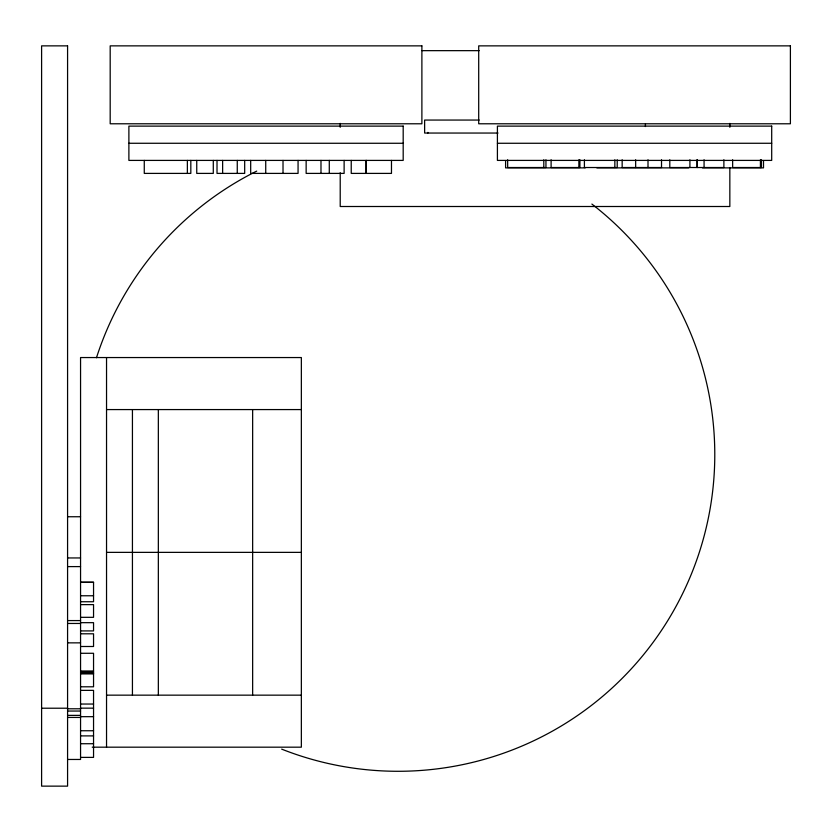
<?xml version="1.0" encoding="UTF-8"?>
<svg xmlns="http://www.w3.org/2000/svg" width="832" height="832" viewBox="0 0 832 832"><rect width="100%" height="100%" fill="white"/><g stroke="black" fill="none" stroke-linecap="round" stroke-linejoin="round"><path stroke-width="1.25" d="M422.042 50.658L479.18 50.658M479.18 120.058L424.632 120.058L424.632 133.047L498.014 133.047M128.887 143.27L403.187 143.27M497.411 143.27L771.701 143.27M585.229 167.877L505.596 167.877L505.596 160.638M596.846 167.877L688.698 167.877M702.426 167.877L763.506 167.877L763.506 160.638M106.538 409.573L301.35 409.573M67.579 516.745L80.558 516.745M106.538 552.365L301.35 552.365M67.579 557.95L80.558 557.95M67.579 566.602L80.558 566.602M80.558 582.171L93.548 582.171L93.548 601.744L80.558 601.744M80.558 582.379L93.548 582.379M80.558 595.764L93.548 595.764M80.558 604.625L93.548 604.625L93.548 617.323L80.558 617.323M67.579 620.578L80.558 620.578M80.558 622.669L93.548 622.669L93.548 630.916L80.558 630.916M67.579 623.459L80.558 623.459M80.558 633.797L93.548 633.797L93.548 646.495L80.558 646.495M67.579 642.855L80.558 642.855M80.558 653.286L93.548 653.286L93.548 686.795L80.558 686.795M80.558 670.998L93.548 670.998M80.558 672.235L93.548 672.235M80.558 673.4L93.548 673.4M80.558 673.878L93.548 673.878M80.558 690.373L93.548 690.373L93.548 757.39L80.558 757.39M106.538 695.157L301.35 695.157M80.558 704.038L93.548 704.038M41.6 708.219L67.579 708.219M80.558 708.157L93.548 708.157M67.579 708.781L80.558 708.781M67.579 711.048L80.558 711.048M67.579 715.374L80.558 715.374M80.558 716.674L93.548 716.674M67.579 717.434L80.558 717.434M80.558 730.746L93.548 730.746M80.558 735.894L93.548 735.894M80.558 743.725L93.548 743.725M92.248 747.178L301.35 747.178L301.35 357.552L80.558 357.552L80.558 759.46L67.579 759.46M761.436 159.796L761.436 167.523L732.649 167.523L732.649 159.796M760.417 159.796L760.417 167.523M729.841 123.386L729.841 127.286M729.841 167.544L729.841 206.502L340.215 206.502L340.215 172.734M723.882 159.796L723.882 167.523L669.802 167.523L669.802 159.796M704.07 159.796L704.07 167.523M697.258 159.796L697.258 167.523M697.07 159.796L697.07 167.523M689.915 159.796L689.915 167.523M661.523 159.796L661.523 167.523L622.159 167.523L622.159 159.796M648.003 159.796L648.003 167.523M645.424 123.958L645.424 126.547M635.658 159.796L635.658 167.523M617.219 159.796L617.219 167.523L584.407 167.523L584.407 159.796M614.848 159.796L614.848 167.523M579.904 159.796L579.904 167.523L551.106 167.523L551.106 159.796M578.874 159.796L578.874 167.523M545.948 159.796L545.948 167.523L507.666 167.523L507.666 159.796M543.795 159.796L543.795 167.523M427.887 132.392L427.887 133.047M391.477 160.41L391.477 173.399L351.229 173.399L351.229 160.41M366.215 160.41L366.215 173.399M366.08 160.41L366.08 173.399M344.126 160.41L344.126 173.399L306.145 173.399L306.145 160.41M340.215 123.386L340.215 127.286M329.285 160.41L329.285 173.399M320.986 160.41L320.986 173.399M298.064 160.41L298.064 173.399L250.682 173.399L250.682 160.41M283.015 160.41L283.015 173.399M265.73 160.41L265.73 173.399M252.647 409.573L252.647 695.157M244.681 160.41L244.681 173.399L217.017 173.399L217.017 160.41M237.266 160.41L237.266 173.399M222.633 160.41L222.633 173.399M213.294 160.41L213.294 173.399L196.747 173.399L196.747 160.41M190.819 160.41L190.819 173.399L144.269 173.399L144.269 160.41M187.366 160.41L187.366 173.399M158.34 409.573L158.34 695.157M132.434 409.573L132.434 695.157M106.538 357.552L106.538 747.178M591.895 204.069A316.732 316.732 0 0 1 281.674 749.133M96.47 357.75A316.732 316.732 0 0 1 256.714 171.101M67.579 45.864L41.6 45.864L41.6 786.136L67.579 786.136L67.579 45.864M421.886 45.864L110.188 45.864L110.188 123.781L421.886 123.781L421.886 45.864M790.4 45.864L478.702 45.864L478.702 123.781L790.4 123.781L790.4 45.864M403.187 126.121L128.887 126.121L128.887 160.41L403.187 160.41L403.187 126.121M771.701 126.121L497.411 126.121L497.411 160.41L771.701 160.41L771.701 126.121"/></g></svg>
